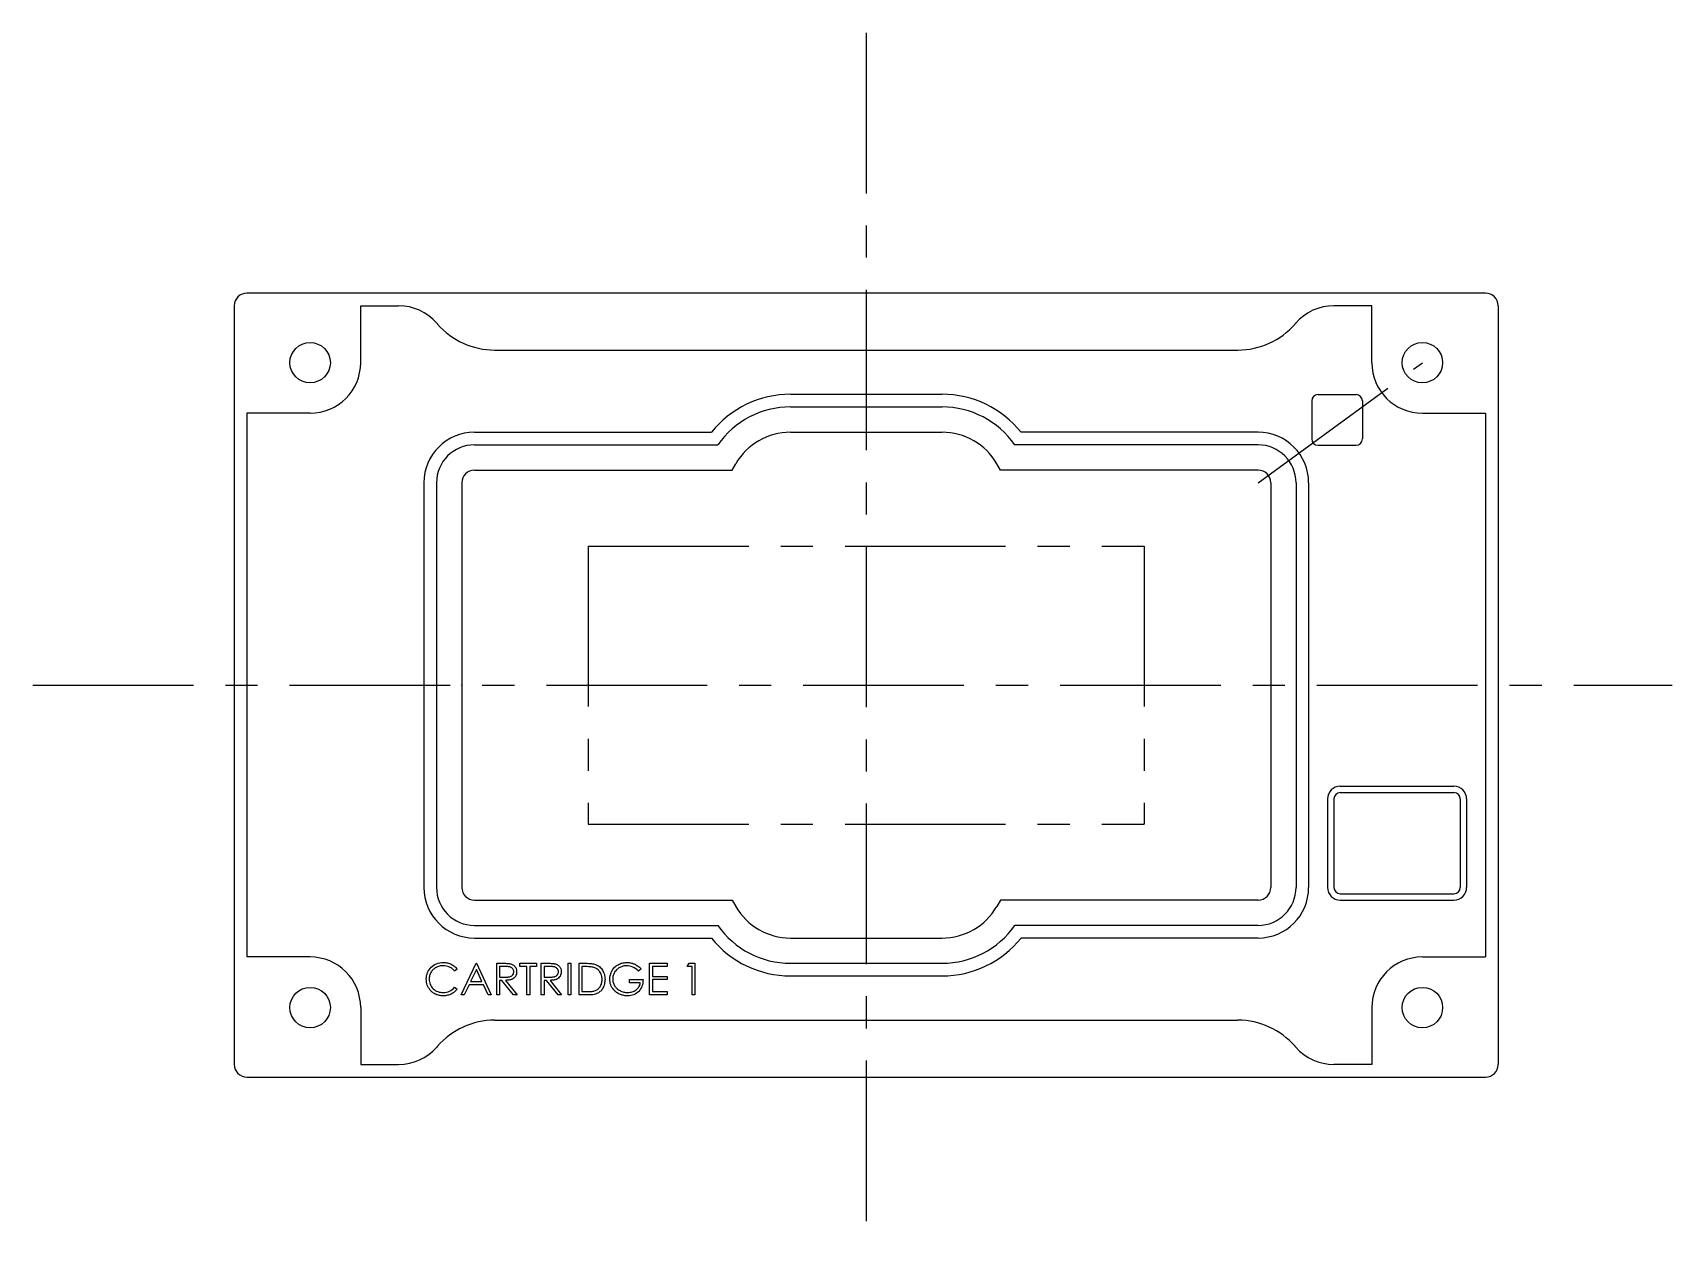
# Model space of a CAD drawing. Header units: millimetres. Extents: x -66 to 64, y -43 to 52.
import ezdxf

# ---------------------------------------------------------------- set-up
doc = ezdxf.new("R2010")
doc.units = ezdxf.units.MM
doc.header["$PDSIZE"] = -1
doc.linetypes.add('CENTERX2', pattern=[20.32, 12.7, -2.54, 2.54, -2.54])

msp = doc.modelspace()

# ---------------------------------------------------------------- linework, layer by layer
at = {"color": 7, "linetype": 'CENTERX2'}
for p, q in [((0, 51.59), (0, -43.11)), ((31, 16), (44, 25.5)), ((-22, 11), (22, 11)), ((-22, 11), (-22, -11)), ((22, 11), (22, -11)), ((-65.94, 0), (63.76, 0)), ((-22, -11), (22, -11))]:
    msp.add_line(p, q, dxfattribs=at)
at = {"color": 7, "linetype": 'Continuous'}
for p, q in [((-50, 30), (-50, -30)), ((49, 31), (-49, 31)), ((-40, 25.5), (-40, 30)), ((-40, 30), (-37, 30)), ((40, 30), (37, 30)), ((40, 25.5), (40, 30)), ((50, 30), (50, -30)), ((-33.98, 28.63), (-33.92, 28.56)), ((33.98, 28.63), (33.92, 28.56)), ((-29.4, 26.5), (29.4, 26.5)), ((-6, 23), (6, 23)), ((35.25, 22.47), (35.25, 19.47)), ((35.75, 22.97), (38.75, 22.97)), ((39.25, 22.47), (39.25, 19.47)), ((-49, 21.5), (-49, -21.5)), ((-44, 21.5), (-49, 21.5)), ((-6, 22), (6, 22)), ((44, 21.5), (49, 21.5)), ((49, 21.5), (49, -21.5)), ((-31, 20), (-12.24, 20)), ((-6, 20), (6, 20)), ((31, 20), (12.24, 20)), ((-31, 19), (-11.74, 19)), ((31, 19), (11.74, 19)), ((35.75, 18.97), (38.75, 18.97)), ((-31, 17), (-10.62, 17)), ((-10.62, 17), (-10.33, 17.5)), ((10.62, 17), (10.33, 17.5)), ((31, 17), (10.62, 17)), ((-35, 16), (-35, -16)), ((-34, 16), (-34, -16)), ((-32, 16), (-32, -16)), ((32, 16), (32, -16)), ((34, 16), (34, -16)), ((35, 16), (35, -16)), ((36.5, -9), (36.5, -16)), ((37, -9), (37, -16)), ((37.5, -8), (46.5, -8)), ((37.5, -8.5), (46.5, -8.5)), ((47, -9), (47, -16)), ((47.5, -9), (47.5, -16)), ((37.5, -16.5), (46.5, -16.5)), ((-31, -17), (-10.62, -17)), ((-10.62, -17), (-10.33, -17.5)), ((10.62, -17), (10.33, -17.5)), ((31, -17), (10.62, -17)), ((37.5, -17), (46.5, -17)), ((-31, -19), (-11.74, -19)), ((31, -19), (11.74, -19)), ((-31, -20), (-12.24, -20)), ((-6, -20), (6, -20)), ((31, -20), (12.24, -20)), ((-44, -21.5), (-49, -21.5)), ((-6, -22), (6, -22)), ((44, -21.5), (49, -21.5)), ((-6, -23), (6, -23)), ((-40, -25.5), (-40, -30)), ((40, -25.5), (40, -30)), ((-29.4, -26.5), (29.4, -26.5)), ((-33.92, -28.56), (-33.98, -28.63)), ((33.92, -28.56), (33.98, -28.63)), ((-49, -31), (49, -31)), ((-40, -30), (-37, -30)), ((40, -30), (37, -30))]:
    msp.add_line(p, q, dxfattribs=at)
at = {"color": 7, "linetype": 'Continuous', "flags": 128}
for points in [[(-32.37, -22.46), (-32.57, -22.61), (-32.57, -22.61), (-32.61, -22.56), (-32.66, -22.51), (-32.7, -22.47), (-32.75, -22.43), (-32.8, -22.39), (-32.85, -22.36), (-32.91, -22.33), (-32.97, -22.3), (-33.09, -22.25), (-33.21, -22.22), (-33.34, -22.2), (-33.48, -22.19), (-33.48, -22.19), (-33.55, -22.19), (-33.63, -22.2), (-33.7, -22.21), (-33.77, -22.23), (-33.84, -22.25), (-33.91, -22.27), (-33.97, -22.3), (-34.04, -22.33), (-34.1, -22.37), (-34.16, -22.41), (-34.22, -22.45), (-34.27, -22.5), (-34.32, -22.55), (-34.36, -22.6), (-34.4, -22.66), (-34.44, -22.72), (-34.47, -22.78), (-34.5, -22.84), (-34.53, -22.9), (-34.55, -22.97), (-34.56, -23.04), (-34.57, -23.11), (-34.58, -23.18), (-34.58, -23.25), (-34.58, -23.25), (-34.58, -23.36), (-34.56, -23.47), (-34.54, -23.57), (-34.5, -23.67), (-34.46, -23.76), (-34.4, -23.85), (-34.34, -23.93), (-34.26, -24.01), (-34.18, -24.08), (-34.1, -24.14), (-34, -24.19), (-33.9, -24.23), (-33.8, -24.27), (-33.69, -24.29), (-33.58, -24.3), (-33.46, -24.31), (-33.46, -24.31), (-33.33, -24.3), (-33.21, -24.28), (-33.09, -24.25), (-32.97, -24.2), (-32.86, -24.14), (-32.76, -24.07), (-32.66, -23.99), (-32.57, -23.89), (-32.57, -23.89), (-32.37, -24.04), (-32.37, -24.04), (-32.42, -24.1), (-32.47, -24.16), (-32.52, -24.21), (-32.58, -24.26), (-32.64, -24.31), (-32.7, -24.35), (-32.77, -24.39), (-32.84, -24.43), (-32.91, -24.46), (-32.98, -24.49), (-33.05, -24.51), (-33.13, -24.53), (-33.21, -24.55), (-33.29, -24.56), (-33.37, -24.56), (-33.46, -24.56), (-33.46, -24.56), (-33.54, -24.56), (-33.62, -24.56), (-33.69, -24.55), (-33.77, -24.54), (-33.84, -24.52), (-33.91, -24.5), (-33.98, -24.48), (-34.04, -24.45), (-34.11, -24.43), (-34.17, -24.39), (-34.23, -24.36), (-34.28, -24.32), (-34.34, -24.28), (-34.39, -24.23), (-34.44, -24.18), (-34.49, -24.13), (-34.49, -24.13), (-34.56, -24.03), (-34.63, -23.93), (-34.68, -23.83), (-34.73, -23.72), (-34.76, -23.61), (-34.79, -23.49), (-34.8, -23.36), (-34.81, -23.24), (-34.81, -23.24), (-34.8, -23.1), (-34.78, -22.97), (-34.75, -22.85), (-34.71, -22.73), (-34.66, -22.62), (-34.59, -22.51), (-34.51, -22.41), (-34.42, -22.31), (-34.32, -22.22), (-34.22, -22.15), (-34.11, -22.08), (-33.99, -22.03), (-33.87, -21.99), (-33.74, -21.96), (-33.6, -21.94), (-33.46, -21.94), (-33.46, -21.94), (-33.38, -21.94), (-33.29, -21.94), (-33.21, -21.96), (-33.13, -21.97), (-33.05, -21.99), (-32.98, -22.01), (-32.9, -22.04), (-32.83, -22.07), (-32.76, -22.11), (-32.7, -22.15), (-32.64, -22.19), (-32.58, -22.24), (-32.52, -22.29), (-32.47, -22.34), (-32.42, -22.4), (-32.37, -22.46)], [(-30.83, -22), (-29.68, -24.5), (-29.68, -24.5), (-29.92, -24.5), (-29.92, -24.5), (-30.29, -23.7), (-30.29, -23.7), (-31.43, -23.7), (-31.43, -23.7), (-31.81, -24.5), (-31.81, -24.5), (-32.05, -24.5), (-32.05, -24.5), (-30.87, -22), (-30.87, -22), (-30.83, -22)], [(-29.23, -22), (-28.73, -22), (-28.73, -22), (-28.63, -22), (-28.54, -22), (-28.46, -22.01), (-28.38, -22.01), (-28.31, -22.01), (-28.26, -22.02), (-28.21, -22.03), (-28.16, -22.03), (-28.16, -22.03), (-28.11, -22.05), (-28.06, -22.07), (-28.01, -22.09), (-27.96, -22.11), (-27.92, -22.14), (-27.88, -22.18), (-27.84, -22.21), (-27.8, -22.25), (-27.77, -22.3), (-27.74, -22.34), (-27.71, -22.39), (-27.7, -22.44), (-27.68, -22.5), (-27.67, -22.55), (-27.66, -22.61), (-27.66, -22.67), (-27.66, -22.67), (-27.67, -22.77), (-27.68, -22.86), (-27.72, -22.95), (-27.76, -23.03), (-27.81, -23.1), (-27.88, -23.17), (-27.95, -23.22), (-28.04, -23.27), (-28.09, -23.28), (-28.14, -23.3), (-28.2, -23.31), (-28.26, -23.33), (-28.32, -23.33), (-28.39, -23.34), (-28.47, -23.34), (-28.55, -23.35), (-28.55, -23.35), (-27.63, -24.5), (-27.63, -24.5), (-27.91, -24.5), (-27.91, -24.5), (-28.82, -23.35), (-28.82, -23.35), (-29.01, -23.35), (-29.01, -23.35), (-29.01, -24.5), (-29.01, -24.5), (-29.23, -24.5), (-29.23, -24.5), (-29.23, -22)], [(-27.4, -22.26), (-27.4, -22), (-27.4, -22), (-26.09, -22), (-26.09, -22), (-26.09, -22.26), (-26.09, -22.26), (-26.63, -22.26), (-26.63, -22.26), (-26.63, -24.5), (-26.63, -24.5), (-26.86, -24.5), (-26.86, -24.5), (-26.86, -22.26), (-26.86, -22.26), (-27.4, -22.26)], [(-25.71, -22), (-25.2, -22), (-25.2, -22), (-25.1, -22), (-25.01, -22), (-24.93, -22.01), (-24.85, -22.01), (-24.79, -22.01), (-24.73, -22.02), (-24.68, -22.03), (-24.64, -22.03), (-24.64, -22.03), (-24.58, -22.05), (-24.53, -22.07), (-24.48, -22.09), (-24.44, -22.11), (-24.39, -22.14), (-24.35, -22.18), (-24.31, -22.21), (-24.27, -22.25), (-24.24, -22.3), (-24.21, -22.34), (-24.19, -22.39), (-24.17, -22.44), (-24.15, -22.5), (-24.14, -22.55), (-24.14, -22.61), (-24.13, -22.67), (-24.13, -22.67), (-24.14, -22.77), (-24.16, -22.86), (-24.19, -22.95), (-24.23, -23.03), (-24.29, -23.1), (-24.35, -23.17), (-24.43, -23.22), (-24.52, -23.27), (-24.56, -23.28), (-24.62, -23.3), (-24.67, -23.31), (-24.73, -23.33), (-24.8, -23.33), (-24.87, -23.34), (-24.94, -23.34), (-25.02, -23.35), (-25.02, -23.35), (-24.1, -24.5), (-24.1, -24.5), (-24.38, -24.5), (-24.38, -24.5), (-25.3, -23.35), (-25.3, -23.35), (-25.48, -23.35), (-25.48, -23.35), (-25.48, -24.5), (-25.48, -24.5), (-25.71, -24.5), (-25.71, -24.5), (-25.71, -22)], [(-23.59, -22), (-23.37, -22), (-23.37, -22), (-23.37, -24.5), (-23.37, -24.5), (-23.59, -24.5), (-23.59, -24.5), (-23.59, -22)], [(-22.72, -24.5), (-22.72, -22), (-22.72, -22), (-22.22, -22), (-22.22, -22), (-22.09, -22), (-21.97, -22.01), (-21.85, -22.01), (-21.75, -22.02), (-21.65, -22.04), (-21.57, -22.05), (-21.49, -22.07), (-21.43, -22.09), (-21.43, -22.09), (-21.34, -22.12), (-21.26, -22.17), (-21.18, -22.21), (-21.11, -22.26), (-21.04, -22.32), (-20.98, -22.39), (-20.92, -22.46), (-20.87, -22.53), (-20.83, -22.61), (-20.79, -22.7), (-20.75, -22.78), (-20.72, -22.88), (-20.7, -22.97), (-20.69, -23.07), (-20.68, -23.17), (-20.67, -23.28), (-20.67, -23.28), (-20.68, -23.37), (-20.68, -23.46), (-20.7, -23.55), (-20.71, -23.63), (-20.73, -23.72), (-20.76, -23.79), (-20.79, -23.87), (-20.83, -23.94), (-20.87, -24.01), (-20.92, -24.08), (-20.96, -24.14), (-21.01, -24.19), (-21.07, -24.24), (-21.12, -24.29), (-21.18, -24.33), (-21.24, -24.36), (-21.31, -24.4), (-21.38, -24.42), (-21.46, -24.45), (-21.54, -24.47), (-21.64, -24.48), (-21.73, -24.49), (-21.84, -24.5), (-21.95, -24.5), (-21.95, -24.5), (-22.72, -24.5)], [(-17.82, -22.43), (-18.01, -22.61), (-18.01, -22.61), (-18.12, -22.51), (-18.23, -22.43), (-18.35, -22.36), (-18.47, -22.3), (-18.59, -22.25), (-18.71, -22.22), (-18.83, -22.2), (-18.95, -22.19), (-18.95, -22.19), (-19.02, -22.19), (-19.1, -22.2), (-19.17, -22.21), (-19.24, -22.23), (-19.31, -22.25), (-19.37, -22.27), (-19.44, -22.3), (-19.51, -22.34), (-19.57, -22.37), (-19.63, -22.41), (-19.69, -22.46), (-19.74, -22.5), (-19.79, -22.55), (-19.84, -22.61), (-19.88, -22.66), (-19.92, -22.72), (-19.95, -22.78), (-19.98, -22.85), (-20.01, -22.91), (-20.03, -22.97), (-20.04, -23.04), (-20.06, -23.1), (-20.06, -23.17), (-20.06, -23.24), (-20.06, -23.24), (-20.06, -23.31), (-20.05, -23.38), (-20.04, -23.44), (-20.03, -23.51), (-20, -23.58), (-19.98, -23.64), (-19.95, -23.71), (-19.91, -23.77), (-19.87, -23.83), (-19.82, -23.89), (-19.78, -23.94), (-19.72, -23.99), (-19.67, -24.04), (-19.61, -24.09), (-19.55, -24.13), (-19.48, -24.16), (-19.41, -24.2), (-19.34, -24.23), (-19.27, -24.25), (-19.19, -24.27), (-19.12, -24.29), (-19.04, -24.3), (-18.96, -24.31), (-18.88, -24.31), (-18.88, -24.31), (-18.78, -24.3), (-18.69, -24.29), (-18.6, -24.28), (-18.51, -24.25), (-18.43, -24.22), (-18.35, -24.19), (-18.28, -24.14), (-18.21, -24.09), (-18.14, -24.04), (-18.09, -23.98), (-18.03, -23.92), (-17.99, -23.85), (-17.95, -23.78), (-17.92, -23.7), (-17.9, -23.62), (-17.88, -23.54), (-17.88, -23.54), (-18.72, -23.54), (-18.72, -23.54), (-18.72, -23.28), (-18.72, -23.28), (-17.66, -23.28), (-17.66, -23.28), (-17.67, -23.43), (-17.68, -23.56), (-17.71, -23.69), (-17.75, -23.81), (-17.79, -23.92), (-17.85, -24.03), (-17.92, -24.13), (-18, -24.22), (-18.09, -24.3), (-18.18, -24.37), (-18.28, -24.43), (-18.39, -24.48), (-18.51, -24.52), (-18.63, -24.54), (-18.76, -24.56), (-18.9, -24.56), (-18.9, -24.56), (-18.98, -24.56), (-19.07, -24.56), (-19.15, -24.55), (-19.22, -24.53), (-19.3, -24.52), (-19.37, -24.5), (-19.44, -24.47), (-19.51, -24.45), (-19.58, -24.41), (-19.64, -24.38), (-19.7, -24.34), (-19.76, -24.3), (-19.82, -24.25), (-19.88, -24.2), (-19.93, -24.15), (-19.98, -24.09), (-19.98, -24.09), (-20.05, -24), (-20.12, -23.9), (-20.17, -23.8), (-20.21, -23.7), (-20.25, -23.59), (-20.27, -23.48), (-20.28, -23.37), (-20.29, -23.25), (-20.29, -23.25), (-20.29, -23.16), (-20.28, -23.07), (-20.26, -22.99), (-20.24, -22.91), (-20.22, -22.82), (-20.19, -22.74), (-20.15, -22.66), (-20.11, -22.59), (-20.07, -22.51), (-20.02, -22.44), (-19.96, -22.38), (-19.91, -22.31), (-19.84, -22.26), (-19.78, -22.2), (-19.71, -22.15), (-19.63, -22.11), (-19.56, -22.07), (-19.48, -22.03), (-19.39, -22), (-19.31, -21.98), (-19.22, -21.96), (-19.13, -21.95), (-19.04, -21.94), (-18.94, -21.94), (-18.94, -21.94), (-18.87, -21.94), (-18.79, -21.94), (-18.71, -21.95), (-18.64, -21.96), (-18.57, -21.98), (-18.5, -22), (-18.43, -22.03), (-18.36, -22.05), (-18.29, -22.08), (-18.22, -22.12), (-18.15, -22.16), (-18.09, -22.2), (-18.02, -22.25), (-17.95, -22.31), (-17.89, -22.36), (-17.82, -22.43)], [(-17.15, -22), (-15.74, -22), (-15.74, -22), (-15.74, -22.26), (-15.74, -22.26), (-16.92, -22.26), (-16.92, -22.26), (-16.92, -23.03), (-16.92, -23.03), (-15.74, -23.03), (-15.74, -23.03), (-15.74, -23.28), (-15.74, -23.28), (-16.92, -23.28), (-16.92, -23.28), (-16.92, -24.24), (-16.92, -24.24), (-15.74, -24.24), (-15.74, -24.24), (-15.74, -24.5), (-15.74, -24.5), (-17.15, -24.5), (-17.15, -24.5), (-17.15, -22)], [(-14.02, -22), (-13.56, -22), (-13.56, -22), (-13.56, -24.5), (-13.56, -24.5), (-13.78, -24.5), (-13.78, -24.5), (-13.78, -22.26), (-13.78, -22.26), (-14.17, -22.26), (-14.17, -22.26), (-14.02, -22)], [(-30.85, -22.49), (-31.3, -23.44), (-31.3, -23.44), (-30.41, -23.44), (-30.41, -23.44), (-30.85, -22.49)], [(-29.01, -22.26), (-29.01, -23.09), (-29.01, -23.09), (-28.55, -23.09), (-28.55, -23.09), (-28.48, -23.09), (-28.42, -23.09), (-28.37, -23.09), (-28.32, -23.08), (-28.27, -23.08), (-28.23, -23.07), (-28.19, -23.06), (-28.16, -23.05), (-28.09, -23.02), (-28.04, -22.99), (-28, -22.95), (-27.96, -22.9), (-27.92, -22.84), (-27.9, -22.79), (-27.89, -22.73), (-27.88, -22.67), (-27.88, -22.67), (-27.89, -22.61), (-27.9, -22.55), (-27.93, -22.5), (-27.96, -22.44), (-28, -22.4), (-28.04, -22.36), (-28.09, -22.33), (-28.15, -22.3), (-28.18, -22.29), (-28.22, -22.28), (-28.26, -22.27), (-28.3, -22.27), (-28.35, -22.26), (-28.41, -22.26), (-28.47, -22.26), (-28.54, -22.26), (-28.54, -22.26), (-29.01, -22.26)], [(-25.48, -22.26), (-25.48, -23.09), (-25.48, -23.09), (-25.02, -23.09), (-25.02, -23.09), (-24.96, -23.09), (-24.9, -23.09), (-24.84, -23.09), (-24.79, -23.08), (-24.74, -23.08), (-24.7, -23.07), (-24.66, -23.06), (-24.63, -23.05), (-24.57, -23.02), (-24.52, -22.99), (-24.47, -22.95), (-24.43, -22.9), (-24.4, -22.84), (-24.38, -22.79), (-24.36, -22.73), (-24.36, -22.67), (-24.36, -22.67), (-24.36, -22.61), (-24.38, -22.55), (-24.4, -22.5), (-24.43, -22.44), (-24.47, -22.4), (-24.52, -22.36), (-24.57, -22.33), (-24.62, -22.3), (-24.65, -22.29), (-24.69, -22.28), (-24.73, -22.27), (-24.78, -22.27), (-24.83, -22.26), (-24.89, -22.26), (-24.95, -22.26), (-25.01, -22.26), (-25.01, -22.26), (-25.48, -22.26)], [(-22.5, -24.24), (-22.21, -24.24), (-22.21, -24.24), (-22.09, -24.24), (-21.98, -24.24), (-21.87, -24.23), (-21.78, -24.23), (-21.69, -24.22), (-21.62, -24.21), (-21.55, -24.2), (-21.5, -24.18), (-21.5, -24.18), (-21.43, -24.15), (-21.37, -24.13), (-21.31, -24.09), (-21.25, -24.05), (-21.2, -24.01), (-21.15, -23.96), (-21.1, -23.91), (-21.06, -23.85), (-21.02, -23.79), (-20.99, -23.73), (-20.96, -23.66), (-20.94, -23.59), (-20.92, -23.52), (-20.91, -23.44), (-20.9, -23.36), (-20.9, -23.28), (-20.9, -23.28), (-20.9, -23.19), (-20.91, -23.11), (-20.92, -23.03), (-20.94, -22.95), (-20.97, -22.88), (-21, -22.81), (-21.03, -22.74), (-21.07, -22.67), (-21.12, -22.61), (-21.17, -22.56), (-21.22, -22.51), (-21.28, -22.46), (-21.34, -22.42), (-21.41, -22.38), (-21.48, -22.35), (-21.56, -22.33), (-21.56, -22.33), (-21.62, -22.31), (-21.69, -22.3), (-21.77, -22.28), (-21.86, -22.27), (-21.97, -22.27), (-22.08, -22.26), (-22.2, -22.26), (-22.32, -22.26), (-22.32, -22.26), (-22.5, -22.26), (-22.5, -22.26), (-22.5, -24.24)]]:
    msp.add_lwpolyline(points, dxfattribs=at)
at = {"color": 7, "linetype": 'Continuous'}
for centre, radius in [((-49, 30), 0), ((49, 30), 0), ((-44, 25.5), 1.6), ((44, 25.5), 1.6), ((-44, -25.5), 1.6), ((44, -25.5), 1.6), ((-49, -30), 0), ((49, -30), 0)]:
    msp.add_circle(centre, radius, dxfattribs=at)
for centre, radius, start, end in [((-49, 30), 1, 90, 180), ((-37, 26), 4, 41.0798, 90), ((37, 26), 4, 90, 138.9202), ((49, 30), 1, 0, 90), ((-29.4, 32.5), 6, 221.0798, 270), ((29.4, 32.5), 6, 270, 318.9202), ((-44, 25.5), 4, 270, 0), ((44, 25.5), 4, 180, 270), ((-6, 15), 8, 90, 141.3178), ((6, 15), 8, 38.6822, 90), ((35.75, 22.47), 0.5, 90, 180), ((38.75, 22.47), 0.5, 0, 90), ((-6, 15), 7, 90, 145.1501), ((6, 15), 7, 34.8499, 90), ((-31, 16), 4, 90, 180), ((-6, 15), 5, 90, 150), ((6, 15), 5, 30, 90), ((31, 16), 4, 0, 90), ((35.75, 19.47), 0.5, 180, 270), ((38.75, 19.47), 0.5, 270, 0), ((-31, 16), 3, 90, 180), ((31, 16), 3, 0, 90), ((-31, 16), 1, 90, 180), ((31, 16), 1, 0, 90), ((37.5, -9), 1, 90, 180), ((37.5, -9), 0.5, 90, 180), ((46.5, -9), 1, 0, 90), ((46.5, -9), 0.5, 0, 90), ((-31, -16), 4, 180, 270), ((-31, -16), 3, 180, 270), ((-31, -16), 1, 180, 270), ((31, -16), 3, 270, 0), ((31, -16), 1, 270, 0), ((31, -16), 4, 270, 0), ((37.5, -16), 1, 180, 270), ((37.5, -16), 0.5, 180, 270), ((46.5, -16), 1, 270, 0), ((46.5, -16), 0.5, 270, 0), ((-6, -15), 5, 210, 270), ((6, -15), 5, 270, 330), ((-6, -15), 7, 214.8499, 270), ((6, -15), 7, 270, 325.1501), ((-6, -15), 8, 218.6822, 270), ((6, -15), 8, 270, 321.3178), ((-44, -25.5), 4, 0, 90), ((44, -25.5), 4, 90, 180), ((-29.4, -32.5), 6, 90, 138.9202), ((29.4, -32.5), 6, 41.0798, 90), ((-37, -26), 4, 270, 318.9202), ((37, -26), 4, 221.0798, 270), ((-49, -30), 1, 180, 270), ((49, -30), 1, 270, 0)]:
    msp.add_arc(centre, radius, start, end, dxfattribs=at)
for p in [(0, 20), (-32, 0), (32, 0), (0, -20)]:
    msp.add_point(p, dxfattribs=at)

doc.saveas('drawing.dxf')
